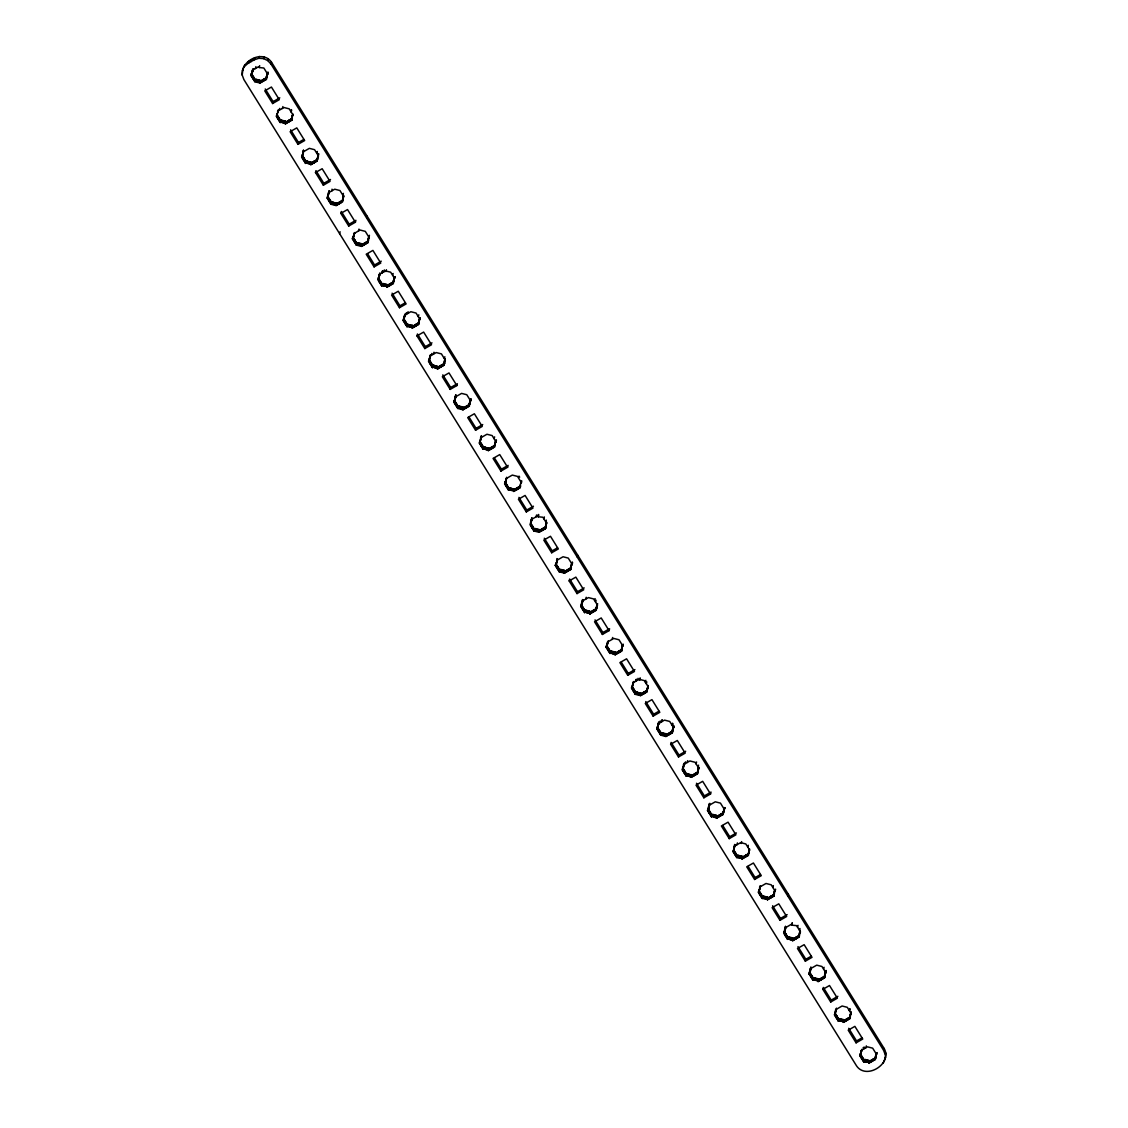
<?xml version="1.0" encoding="UTF-8"?>
<svg xmlns="http://www.w3.org/2000/svg" width="1128" height="1128" viewBox="0 0 1128 1128"><rect width="100%" height="100%" fill="white"/><g stroke="black" fill="none" stroke-linecap="round" stroke-linejoin="round"><path stroke-width="1.5" d="M251.77 74.899L253.194 69.344L250.909 75.393L254.843 81.724L260.032 83.035L266.504 79.341L267.829 72.7L267.336 74.575M267.406 72.939L265.968 78.495M278.56 110.177L276.275 116.226L280.209 122.557L281.563 120.188L285.37 121.147L285.398 123.883L285.37 121.147M292.772 113.787L291.87 120.188L285.398 123.883M303.855 150.884L301.641 157.074L305.575 163.405L306.943 161.022L311.272 162.841L317.729 159.147M310.75 161.995L310.778 164.716L317.236 161.022L316.714 160.176L318.505 156.017L314.571 149.686L309.368 148.36L302.91 152.054L303.432 152.915M327.74 197.499L328.586 193.635L327.317 198.401M343.504 195.468L342.602 201.87L336.144 205.564L330.941 204.238L327.007 197.908L329.221 191.732M353.247 238.262L354.671 232.706L352.373 238.755L356.307 245.086L361.51 246.397L367.968 242.703L369.307 236.048L368.8 237.938M368.87 236.302L367.446 241.857M378.613 279.095L380.037 273.54L377.739 279.589L381.673 285.92L383.041 283.537L386.848 284.51L386.876 287.245L386.848 284.51M394.377 277.065L393.334 283.551L386.876 287.245M419.743 317.899L418.714 324.385L412.242 328.079L412.214 325.343L407.546 324.878L403.612 318.547L405.319 314.247L403.838 320.014M428.908 361.031L430.515 354.798L428.485 361.27L432.419 367.601L433.772 365.218L438.115 367.037L444.573 363.343L444.982 358.817L444.079 365.218L437.608 368.926L433.279 367.108M429.204 360.861L430.684 355.094M454.584 401.695L455.698 395.35M471.067 399.241L468.924 405.22L469.445 406.066L462.974 409.76L457.785 408.449L453.851 402.118L454.485 400.144M470.348 399.664L468.924 405.22M484.011 448.789L488.353 450.594L488.847 448.718L484.518 446.899L483.151 449.282L479.217 442.951L480.796 438.679M480.077 442.458L481.064 436.183M494.29 446.053L495.714 440.498L494.811 446.899L488.353 450.594M513.691 488.706L513.719 491.441L520.177 487.747L520.671 485.858L514.213 489.552L509.884 487.747L508.516 490.116L504.583 483.799L506.881 477.736M505.443 483.292L506.162 479.513M521.221 481.261L519.67 488.029M530.682 524.21L532.162 518.443L529.948 524.633L533.882 530.964L539.085 532.275L545.543 528.581L546.586 522.109L545.106 527.876M546.446 522.179L545.543 528.581M556.048 565.058L557.345 558.994L556.851 560.884M572.051 564.494L572.545 562.604L570.387 568.582L570.909 569.428L564.451 573.123L559.248 571.797L555.314 565.466L556.682 563.098M571.811 563.027L570.387 568.582M589.789 611.235L589.817 613.956L589.789 611.235L585.982 610.262L584.614 612.645L580.694 606.314L582.541 599.546M581.554 605.821L582.979 600.265M595.753 609.416L597.318 603.79L596.289 610.262L589.817 613.956L590.24 611.94M622.332 646.598L622.684 644.624L621.655 651.11L615.183 654.804L615.155 652.069L611.348 651.11L609.994 653.479L606.06 647.148L608.344 641.099M606.92 646.654L607.639 642.875M646.57 691.224L648.05 685.471L647.021 691.943L640.549 695.638L635.36 694.326L631.426 687.995L633.626 681.805M632.159 687.572L633.71 681.946M657.525 728.42L658.822 722.357L658.315 724.246M673.515 727.856L674.022 725.967L671.865 731.931L672.387 732.791L665.929 736.485L660.726 735.16L656.792 728.829L658.16 726.446M673.289 726.376L673.078 728.279M686.952 775.514L691.295 777.319L691.788 775.43L687.46 773.625L686.092 776.008L682.158 769.677L684.188 763.205M683.018 769.183L684.456 763.628M698.613 768.182L697.315 772.906L698.796 767.139L697.753 773.625L691.295 777.319L691.704 775.303M723.541 812.442L723.119 814.458L716.661 818.167L716.632 815.431L712.825 814.458L711.458 816.841L707.524 810.51L709.371 803.742L708.877 805.632M708.398 810.017L709.103 806.238M724.162 807.986L723.119 814.458M734.92 844.872L733.82 849.215M758.989 891.769L760.469 886.016L758.566 892.685M760.554 886.143L758.27 892.192L762.19 898.522L763.557 896.14L767.364 897.112L767.392 899.834L773.864 896.14L775.19 889.499L774.696 891.374M774.753 889.738L774.541 891.642M788.796 937.058L788.289 938.947L792.758 940.681L792.73 937.946L788.923 936.987L787.57 939.356L783.636 933.025L785.652 926.553L785.159 928.443M784.496 932.532L785.92 926.976L784.355 932.616M798.779 936.268L800.26 930.501L799.23 936.987L792.758 940.681M800.119 930.586L798.695 936.141M818.096 978.794L818.124 981.515L818.096 978.794L814.289 977.821L812.935 980.204L809.002 973.873L811.032 967.401L810.524 969.276M809.862 973.379L810.581 969.601M825.625 971.349L824.596 977.821L818.124 981.515M836.398 1008.235L835.298 1012.577M838.795 1019.162L835.171 1013.325L834.367 1014.706L838.301 1021.037L839.669 1018.669L843.476 1019.627L843.504 1022.363L849.962 1018.669L849.44 1017.823L851.231 1013.649L847.297 1007.318L842.094 1006.007L835.636 1009.701L834.678 1015.2M860.467 1055.131L861.947 1049.364M875.511 1056.88L876.23 1053.101L875.328 1059.502L868.87 1063.196L868.842 1060.461L865.035 1059.502L863.667 1061.885L859.733 1055.554L861.115 1052.255M242.224 75.111C240.405 60.912 262.739 49.35 271.481 62.167L884.126 1048.448C892.798 1063.648 866.262 1080.328 856.519 1065.833L243.874 79.552L242.224 75.111L242.943 68.695M885.057 1059.305L885.776 1052.889M316.728 161.318L318.561 154.381M342.785 199.247L343.462 196.427M404.684 316.15L403.119 320.437L407.039 326.767L408.406 324.385M647.204 689.321L648.29 686.938L644.356 680.607L639.153 679.282L632.695 682.976L633.217 683.822M734.666 844.449L733.2 851.851M737.331 855.799L733.708 849.962L732.89 851.358L736.824 857.689L738.191 855.306L741.998 856.265L742.027 859L748.484 855.306L748.893 850.78L749.753 850.286L745.82 843.955L740.631 842.644L734.159 846.338L733.975 848.961M748.682 852.683L749.528 848.82L748.047 854.587M849.455 1018.951L850.991 1012.183L849.525 1017.95M242.449 70.585L244.903 64.62M244.409 66.496L247.963 63.38L248.456 61.49M248.935 62.815L249.443 60.94M251.093 61.589L251.586 59.699M253.236 60.362L253.744 58.473M247.963 63.38L254.223 59.798L254.716 57.923M250.909 75.393L251.544 73.433M251.332 75.139L251.84 73.264M252.432 70.81L252.94 68.921M251.22 75.886L253.109 69.217M251.882 76.972L252.39 75.097M252.559 78.058L253.067 76.182M252.869 78.565L253.363 76.676M255.407 68.526L255.901 66.651M253.18 79.059L253.673 77.169M254.223 59.798L258.777 58.289L259.271 56.4M253.856 80.144L254.35 78.255M254.533 81.23L255.027 79.341M254.843 81.724L256.197 79.341L260.004 80.314L260.032 83.035M255.266 81.47L255.774 79.594M266.899 74.829L267.773 74.335L263.839 68.004L259.158 67.539L259.666 65.65M255.562 81.301L256.197 79.341M256.606 81.653L257.099 79.764M258.777 58.289L263.444 58.585L263.952 56.696M257.551 81.949L258.044 80.06M258.523 82.132L259.017 80.243M259.595 82.33L260.004 80.314M259.778 82.612L260.272 80.737M259.948 82.908L260.455 81.019L266.998 77.465M260.54 82.753L261.033 80.864M261.654 82.118L262.147 80.229M885.269 1054.779L883.619 1050.337L270.988 64.056L267.703 60.545L268.196 58.656M262.768 81.484L263.261 79.594M263.275 81.188L263.769 79.312M263.769 80.906L264.276 79.016M264.883 80.271L265.376 78.382M266.053 78.636L267.956 71.952M265.996 79.637L266.476 76.619M270.988 64.056L271.481 62.167M272.609 103.522L279.293 99.701L271.425 87.039L264.756 90.86L272.609 103.522L273.117 101.633L279.786 97.826M276.586 116.734L277.079 114.844M277.798 111.644L278.306 109.754M277.262 117.82L277.756 115.93M279.152 110.29L279.659 108.415M277.939 118.905L278.433 117.016M278.235 119.399L278.743 117.509M278.546 119.892L279.039 118.003M282.395 108.443L282.888 106.568M279.222 120.978L279.716 119.103M279.899 122.064L280.393 120.188M280.209 122.557L280.844 120.597M280.632 122.317L281.14 120.428M280.942 122.148L281.436 120.259M284.876 123.037L281.972 122.487L282.465 120.597M282.916 122.797L283.41 120.907M283.889 122.98L284.383 121.091M284.961 123.163L285.454 121.274M285.144 123.46L285.638 121.57M285.328 123.742L285.821 121.866M285.906 123.587L286.413 121.711M287.02 122.952L287.513 121.077M288.133 122.317L288.627 120.442M290.855 111.517L291.362 109.627M291.165 112.01L291.673 110.121M288.641 122.035L289.135 120.146M289.135 121.739L289.642 119.864M290.248 121.105L290.756 119.23M291.348 119.342L292.73 114.746L291.362 120.47M291.602 119.765L292.11 117.876M291.87 120.188L292.279 118.172M297.989 144.356L304.659 140.549L296.791 127.887L290.122 131.694L297.989 144.356L298.483 142.48L303.827 139.421M301.641 157.074L302.276 155.114L301.782 156.989M302.91 152.054L303.404 150.179M302.995 152.195L303.488 150.306M301.952 157.567L302.572 154.945M302.374 156.651L303.051 153.732M302.628 158.653L303.122 156.764M303.305 159.739L303.799 157.864M303.601 160.232L304.109 158.357M303.911 160.726L304.419 158.851M304.588 161.826L305.082 159.936M305.265 162.911L305.758 161.022M305.575 163.405L306.943 161.022L306.308 162.982M305.702 163.32L306.21 161.445L302.135 155.185M306.012 163.151L306.506 161.276M310.242 163.87L307.338 163.334L307.831 161.445M308.282 163.63L308.776 161.741M309.255 163.814L309.749 161.924M310.327 164.011L310.82 162.122M310.51 164.293L311.004 162.418M310.778 164.716L311.187 162.7M311.272 164.434L311.779 162.545M312.385 163.8L312.879 161.91M313.499 163.165L313.993 161.276M314.007 162.869L314.5 160.994M314.515 162.587L315.008 160.698M316.841 153.337L317.349 151.462M315.614 161.953L316.122 160.063M316.799 160.317L317.927 156.524M317.588 157.469L318.265 154.55M318.068 156.256L318.688 153.634M317.151 160.895L317.659 159.006M315.487 172.542L315.981 170.652L323.849 183.314L323.355 185.203L315.487 172.542L322.157 168.721L330.025 181.382L323.355 185.203M328.544 193.325L329.038 191.436M328.784 192.606L329.277 190.731M327.994 199.501L328.488 197.612M328.671 200.587L329.164 198.697M328.981 201.08L329.475 199.191M332.013 190.759L332.013 189.166M329.277 201.574L329.785 199.684M329.954 202.659L330.462 200.77M330.631 203.745L331.138 201.87M330.941 204.238L332.309 201.87L336.637 203.674L343.095 199.98L343.293 197.358M331.082 204.168L331.576 202.279L327.811 196.526M331.378 203.999L331.872 202.109M331.674 203.83L332.309 201.87M332.704 204.168L333.197 202.279M333.648 204.478L334.142 202.589M334.621 204.647L335.115 202.772M335.693 204.845L336.116 202.828M335.876 205.141L336.37 203.251M336.144 205.564L336.553 203.548M336.652 205.268L337.145 203.392M337.751 204.633L338.259 202.758M338.865 203.999L339.359 202.123M339.373 203.717L339.866 201.827M339.88 203.421L340.374 201.545M340.994 202.786L341.488 200.911M342.884 195.271L343.391 193.381M342.165 201.151L343.645 195.384M342.348 201.447L342.841 199.557M340.853 213.375L341.347 211.5L349.215 224.162L348.721 226.037L340.853 213.375L347.523 209.568L355.39 222.23L348.721 226.037M339.598 233.651L340.106 231.776M355.39 222.23L355.884 220.341L349.215 224.162M352.373 238.755L353.008 236.795M352.81 238.501L353.304 236.626M352.683 239.249L354.587 232.565M353.36 240.334L353.854 238.445M354.037 241.42L354.53 239.545M354.347 241.914L354.841 240.038M354.657 242.407L355.151 240.532M355.32 243.507L355.828 241.618M358.493 230.972L358.986 229.083M355.997 244.593L356.504 242.703M356.307 245.086L356.941 243.126M356.744 244.832L357.238 242.957M357.04 244.663L357.675 242.703L361.482 243.662L361.51 246.397M358.069 245.002L358.577 243.126M359.014 245.312L359.522 243.422M366.713 218.155L367.206 216.28M359.987 245.495L360.495 243.606M361.059 245.692L361.482 243.662M361.242 245.974L361.736 244.099M361.425 246.271L361.919 244.381M362.017 246.115L362.511 244.226M363.117 245.481L363.625 243.592M364.231 244.846L364.739 242.957M364.739 244.55L365.232 242.675M365.246 244.268L365.74 242.379M366.36 243.634L366.854 241.744M367.531 241.984L369.434 235.315M367.46 242.999L367.939 239.968M367.883 242.576L368.391 240.687M374.087 266.885L380.756 263.064L372.903 250.402L366.219 254.223L374.087 266.885L374.581 264.995L381.264 261.174M379.276 275.006L379.769 273.117M378.472 279.18L379.953 273.413M378.726 281.182L379.219 279.293M379.403 282.268L379.896 280.378M381.743 273.018L382.237 271.143M379.713 282.761L380.206 280.872M382.237 272.736L382.744 270.847M380.023 283.255L380.517 281.365M383.858 271.806L384.352 269.93M380.7 284.341L381.194 282.451M381.377 285.426L381.87 283.537M381.673 285.92L382.307 283.96M382.11 285.68L382.603 283.791M382.406 285.511L382.9 283.621L382.18 284.044L378.557 278.207M385.917 271.594L386.425 269.719M386.354 286.399L383.435 285.849L383.943 283.96M384.38 286.145L384.888 284.27M385.353 286.329L385.861 284.453M386.425 286.526L386.932 284.637M386.608 286.822L387.115 284.933M386.791 287.104L387.285 285.229M387.383 286.949L387.877 285.074M388.497 286.315L388.991 284.425M389.597 285.68L390.105 283.791M392.643 275.373L393.136 273.484M390.105 285.398L390.612 283.509M390.612 285.102L391.106 283.213M391.726 284.467L392.22 282.578M392.812 282.705L394.673 276.896L392.84 283.833M394.476 278.616L394.969 276.727M393.742 279.025L395.11 276.642M399.453 307.718L406.122 303.911L398.269 291.25L391.585 295.057L399.453 307.718L399.946 305.829L405.29 302.783M403.246 320.352L403.739 318.477M403.415 320.93L404.05 318.308M404.642 315.84L405.135 313.965M404.092 322.016L404.599 320.126M405.995 314.5L406.489 312.611M404.769 323.101L405.276 321.212M405.079 323.595L405.572 321.72M407.617 313.57L408.11 311.695M405.389 324.088L405.883 322.213M406.066 325.174L406.559 323.299M406.743 326.274L407.236 324.385M407.039 326.767L407.673 324.808M407.476 326.514L407.969 324.624M407.772 326.344L408.28 324.455M412.298 325.484L411.805 327.36L409.746 326.993L408.815 326.683L409.309 324.808M409.746 326.993L410.254 325.104M410.733 327.176L411.226 325.287M411.974 327.656L412.481 325.766M412.242 328.079L412.665 326.062M412.749 327.797L413.243 325.907M413.863 327.162L414.357 325.273M414.977 326.528L415.471 324.638M415.471 326.232L415.978 324.342M415.978 325.95L416.472 324.06M418.319 316.7L418.812 314.811M417.092 325.315L417.586 323.426M418.262 323.666L420.039 317.729L418.206 324.681M418.629 324.258L418.685 321.649M416.965 335.904L417.459 334.015L425.326 346.677L424.819 348.566L416.965 335.904L423.634 332.083L431.502 344.745L424.819 348.566M429.458 362.849L429.965 360.974M431.361 355.334L431.855 353.445M430.135 363.949L430.642 362.06M430.445 364.443L430.938 362.553M433.49 354.121L433.984 352.232M430.755 364.936L431.249 363.047M431.432 366.022L431.925 364.132M432.109 367.108L432.602 365.218M432.419 367.601L433.772 365.218M432.546 367.531L433.039 365.641M432.842 367.361L433.349 365.472M434.181 367.531L434.675 365.641M435.126 367.827L435.619 365.951M436.099 368.01L436.592 366.135M437.171 368.207L437.579 366.191M437.354 368.504L437.847 366.614M437.608 368.926L438.031 366.91M438.115 368.63L438.609 366.741M439.229 367.996L439.723 366.106M440.343 367.361L440.836 365.472M440.836 367.079L441.344 365.19M441.344 366.783L441.852 364.894M442.458 366.149L442.951 364.259M444.361 358.633L444.855 356.744M443.628 364.513L445.109 358.746M443.572 365.514L444.305 362.92M444.263 362.61L444.756 360.72M443.995 365.091L444.488 363.202M444.079 365.218L444.573 363.343M450.185 389.4L456.868 385.579L449 372.931L442.331 376.738L450.185 389.4L450.692 387.51L456.022 384.465M456.868 385.579L457.362 383.703M455.19 397.239L455.613 395.209M454.288 401.864L454.781 399.975M455.374 397.521L455.881 395.632M454.161 402.611L456.121 394.927M453.851 402.118L456.135 396.069M454.838 403.697L455.331 401.808M455.5 404.783L456.008 402.893M455.811 405.276L456.318 403.387M456.121 405.77L456.614 403.894M456.798 406.856L457.291 404.98M457.474 407.955L457.968 406.066M457.785 408.449L459.138 406.066L462.945 407.025L462.974 409.76M457.912 408.364L458.419 406.475M458.208 408.195L458.715 406.306M458.504 408.026L459.138 406.066M459.547 408.364L460.041 406.489M460.492 408.674L460.985 406.785M461.465 408.858L461.958 406.968M462.536 409.041L462.945 407.025M462.72 409.337L463.213 407.448M462.903 409.633L463.396 407.744M463.481 409.478L463.989 407.589M464.595 408.844L465.089 406.954M465.709 408.195L466.202 406.32M466.216 407.913L466.71 406.024M466.71 407.631L467.218 405.742M467.824 406.982L468.331 405.107M468.994 405.347L470.898 398.677M468.938 406.348L469.685 403.754M470.277 401.3L470.771 399.411M469.361 405.939L469.417 403.33M475.565 430.233L482.234 426.426L474.366 413.764L467.697 417.586L475.565 430.233L476.058 428.358L482.728 424.537M479.654 442.712L480.147 440.822M480.739 438.369L481.487 435.76M479.527 443.445L481.43 436.776M480.204 444.531L480.697 442.655M480.88 445.616L481.374 443.741M481.177 446.124L481.684 444.235M481.487 446.617L481.994 444.728M482.164 447.703L482.657 445.814M482.84 448.789L483.334 446.899M483.151 449.282L483.785 447.322M483.588 449.029L484.081 447.153M483.884 448.859L484.377 446.984M484.913 449.212L485.407 447.322M485.858 449.508L486.351 447.633M486.831 449.691L487.324 447.816M487.902 449.889L488.325 447.872M488.086 450.171L488.579 448.295M488.269 450.467L488.762 448.577M488.847 450.312L489.355 448.422M489.961 449.677L490.454 447.788M491.075 449.043L491.568 447.153M494.106 438.721L494.614 436.846M491.582 448.747L492.076 446.871M492.09 448.465L492.584 446.575M493.19 447.83L493.697 445.941M494.374 446.194L496.137 440.258M495.939 441.964L496.447 440.089M500.931 471.081L501.424 469.192L508.094 465.385L507.6 467.26L500.931 471.081L493.063 458.419L499.732 454.598L507.6 467.26M504.724 483.715L505.95 481.416M504.893 484.293L505.513 481.656M506.119 479.203L506.613 477.313M505.316 483.376L506.796 477.609M505.57 485.378L506.063 483.489M506.246 486.464L506.74 484.575M506.557 486.958L507.05 485.068M506.853 487.451L507.36 485.562M507.529 488.537L508.037 486.661M508.206 489.622L508.714 487.747M508.516 490.116L509.151 488.156M508.954 489.876L509.447 487.987M509.25 489.707L509.743 487.818M513.776 488.847L513.268 490.722L511.224 490.356L510.279 490.046L510.772 488.17M511.224 490.356L511.717 488.466M512.197 490.539L512.69 488.65M513.451 491.018L513.945 489.129M513.719 491.441L514.128 489.425M514.213 491.145L514.721 489.27M515.327 490.511L515.834 488.635M516.441 489.876L516.934 488.001M516.948 489.594L517.442 487.705M517.456 489.298L517.949 487.423M518.57 488.664L519.063 486.788M519.74 487.028L520.149 485.012M521.305 482.812L521.813 480.923M526.297 511.915L532.966 508.108L525.098 495.446L518.429 499.253L526.297 511.915L526.79 510.039L533.459 506.218M531.302 519.754L531.796 517.865M530.865 523.18L531.979 518.161M530.935 526.212L531.429 524.337M531.612 527.298L532.106 525.422M531.923 527.791L532.416 525.916M532.219 528.299L532.726 526.409M536.068 516.85L536.561 514.96M532.895 529.385L533.403 527.495M533.572 530.47L534.08 528.581M533.882 530.964L535.25 528.581L539.057 529.554L539.085 532.275M534.023 530.879L534.517 529.004M537.943 516.342L538.451 514.467M534.319 530.71L534.813 528.835M538.126 516.638L538.62 514.749L538.211 516.765L542.878 517.244L546.812 523.575L545.952 524.069M534.616 530.541L535.25 528.581M535.645 530.893L536.152 529.004M536.59 531.189L537.097 529.3M537.562 531.373L538.07 529.483M538.549 531.429L539.057 529.554M538.634 531.57L539.142 529.681M538.817 531.852L539.311 529.977M539.593 531.993L540.086 530.104M543.865 518.824L544.359 516.934M540.693 531.359L541.2 529.469M541.807 530.724L542.314 528.835M542.314 530.428L542.808 528.553M542.822 530.146L543.315 528.256M543.936 529.511L544.429 527.622M545.825 521.996L546.333 520.107M545.035 528.877L545.783 526.282M545.74 525.972L546.234 524.083M545.458 528.454L545.966 526.564L539.579 530.4M551.663 552.762L558.332 548.941L550.478 536.279L543.795 540.101L551.663 552.762L552.156 550.873L557.5 547.827M556.668 560.588L557.091 558.571M555.455 565.396L555.949 563.506M555.625 565.974L557.528 559.291M555.314 565.466L557.613 559.418M556.301 567.06L556.795 565.17M556.978 568.145L557.472 566.256M557.288 568.639L557.782 566.749M557.599 569.132L558.092 567.243M558.275 570.218L558.769 568.329M558.938 571.304L559.446 569.428M559.248 571.797L560.616 569.428L564.423 570.387L564.451 573.123M559.389 571.727L559.883 569.837M559.685 571.558L560.179 569.668M559.981 571.388L560.616 569.428M561.011 571.727L561.518 569.837M561.956 572.037L562.463 570.148M562.928 572.22L563.436 570.331M564 572.404L564.423 570.387M564.183 572.7L564.691 570.81M564.367 572.982L564.86 571.106M564.959 572.827L565.452 570.951M566.073 572.192L566.566 570.317M567.173 571.558L567.68 569.682M567.68 571.276L568.188 569.386M568.188 570.979L568.681 569.104M569.302 570.345L569.795 568.47M570.472 568.709L572.375 562.026M570.415 569.711L571.149 567.116M571.755 564.663L572.249 562.773M570.909 569.428L570.881 566.693M569.161 580.934L569.668 579.059L577.522 591.721L577.028 593.596L569.161 580.934L575.844 577.127L583.698 589.789L577.028 593.596M577.31 557.19L577.804 555.314M581.117 606.06L582.048 603.931M580.99 606.808L582.894 600.124M581.667 607.893L582.175 606.004M582.344 608.979L582.852 607.104M582.654 609.472L583.148 607.597M582.964 609.966L583.458 608.091M585.686 599.165L586.193 597.276M583.641 611.066L584.135 609.176M584.318 612.151L584.812 610.262M584.614 612.645L585.249 610.685M585.051 612.391L585.545 610.516M585.347 612.222L585.855 610.347M589.295 613.11L586.391 612.574L586.884 610.685M587.321 612.871L587.829 610.981M588.308 613.054L588.802 611.164M589.549 613.533L590.057 611.658M590.325 613.674L590.818 611.785M591.439 613.04L591.932 611.15M594.597 600.505L595.105 598.615M592.553 612.405L593.046 610.516M595.584 602.084L596.077 600.209M593.046 612.109L593.554 610.234M593.554 611.827L594.047 609.938M594.668 611.193L595.161 609.303M595.838 609.557L597.614 603.621M596.021 609.839L596.515 607.95M602.394 634.444L602.902 632.554L609.571 628.747L609.078 630.622L602.394 634.444L594.541 621.782L601.21 617.961L609.078 630.622M606.187 647.077L606.695 645.188M606.356 647.641L606.991 645.019M606.779 646.739L608.26 640.972M607.033 648.741L607.541 646.852M607.71 649.827L608.218 647.937M608.02 650.32L608.514 648.431M608.33 650.814L608.824 648.924M612.166 639.364L612.673 637.489M609.007 651.899L609.501 650.01M609.684 652.985L610.178 651.11M609.994 653.479L610.615 651.519M610.417 653.239L610.925 651.349M610.713 653.07L611.221 651.18M615.183 654.804L611.757 653.408L612.25 651.519M612.701 653.704L613.195 651.829M613.674 653.887L614.168 652.012M614.661 653.958L615.155 652.069M614.746 654.085L615.239 652.195M614.929 654.381L615.423 652.492M615.691 654.508L616.184 652.633M616.804 653.873L617.298 651.998M617.918 653.239L618.412 651.349M618.412 652.957L618.919 651.067M618.919 652.661L619.427 650.785M620.033 652.026L620.527 650.137M621.204 650.391L621.627 648.374M621.147 651.392L622.036 647.514L621.655 651.11M622.487 646.344L622.98 644.455M622.05 646.584L623.276 644.285M627.76 675.277L634.444 671.47L626.576 658.808L619.906 662.615L627.76 675.277L628.268 673.402L634.937 669.581M632.329 686.543L633.457 681.524M632.413 689.575L632.907 687.685M633.076 690.66L633.583 688.785M635.416 681.425L635.91 679.535M635.924 681.129L636.418 679.253M633.386 691.154L633.894 689.279M633.696 691.647L634.19 689.772M637.546 680.212L638.039 678.323M634.373 692.747L634.867 690.858M635.05 693.833L635.543 691.943M635.36 694.326L636.714 691.943L641.056 693.748L647.007 690.35L646.513 692.239M635.487 694.242L635.995 692.366M635.783 694.072L636.291 692.197M639.604 680.001L640.098 678.111M636.079 693.903L636.714 691.943M639.675 680.128L640.182 678.252M637.123 694.242L637.616 692.366M638.067 694.552L638.561 692.662M639.04 694.735L639.534 692.846M640.027 694.792L640.521 692.902M640.112 694.918L640.605 693.043M640.295 695.215L640.789 693.325M640.549 695.638L640.972 693.621M641.056 695.356L641.564 693.466M645.343 682.186L645.836 680.297M642.17 694.721L642.664 692.832M643.284 694.087L643.778 692.197M643.792 693.79L644.285 691.901M646.316 683.765L646.823 681.876M644.285 693.509L644.793 691.619M645.399 692.874L645.907 690.985M653.14 716.125L659.809 712.304L651.942 699.642L645.272 703.463L653.14 716.125L653.634 714.236L658.978 711.19M658.146 723.95L658.639 722.061M656.933 728.759L657.427 726.869M657.102 729.322L659.006 722.653M656.792 728.829L659.076 722.78M659.668 722.893L660.176 721.018M657.779 730.408L658.273 728.533M658.456 731.508L658.949 729.619M661.29 721.976L661.784 720.087M658.752 732.001L659.26 730.112M659.062 732.495L659.57 730.606M661.798 721.68L662.291 719.805M659.739 733.581L660.232 731.691M660.416 734.666L660.909 732.777M660.726 735.16L662.094 732.777L665.901 733.75L665.929 736.485M660.853 735.089L661.361 733.2L657.286 726.954M661.163 734.92L661.657 733.031M661.459 734.751L662.094 732.777M662.489 735.089L662.982 733.2M663.433 735.385L663.927 733.51M664.406 735.569L664.9 733.693M665.478 735.766L665.901 733.75M665.661 736.062L666.154 734.173M665.844 736.344L666.338 734.469M666.422 736.189L666.93 734.3M667.536 735.555L668.03 733.665M668.65 734.92L669.144 733.031M669.158 734.638L669.651 732.749M669.665 734.342L670.159 732.453M671.992 725.107L672.499 723.217L673.162 724.303M670.765 733.708L671.273 731.818M671.865 731.931L672.781 729.196L671.95 732.072M672.923 728.195L673.416 726.305M671.879 733.073L672.626 730.479M673.219 728.025L673.712 726.136M672.302 732.65L672.81 730.761M672.387 732.791L672.359 730.056M670.638 744.297L671.132 742.421L679 755.069L678.506 756.958L670.638 744.297L677.308 740.49L685.175 753.151L678.506 756.958M682.468 770.17L684.372 763.487M685.048 763.741L685.542 761.851M683.145 771.256L683.639 769.366M683.822 772.342L684.315 770.452M684.132 772.835L684.625 770.946M684.428 773.329L684.936 771.453M687.163 762.528L687.657 760.639M685.105 774.414L685.612 772.539M685.782 775.514L686.289 773.625M686.092 776.008L687.46 773.625M686.529 775.754L687.022 773.864M686.825 775.585L687.319 773.695M687.854 775.923L688.348 774.048M688.799 776.233L689.293 774.344M689.772 776.416L690.265 774.527M690.844 776.6L691.267 774.583M691.027 776.896L691.52 775.006M691.788 777.037L692.296 775.147M692.902 776.402L693.41 774.513M696.075 763.867L696.568 761.978M694.016 775.768L694.51 773.879M694.524 775.472L695.017 773.582M695.031 775.19L695.525 773.3M698.035 767.026L698.542 765.151M696.145 774.555L696.639 772.666M697.245 773.907L697.992 771.312M703.872 797.806L704.365 795.917L711.035 792.096L710.541 793.985L703.872 797.806L696.004 785.144L702.673 781.323L710.541 793.985M707.524 810.51L708.158 808.55M707.834 811.004L708.454 808.381M709.061 805.928L709.794 803.319M708.257 810.101L709.738 804.335M708.511 812.09L709.004 810.214M709.188 813.189L709.681 811.3M709.498 813.683L709.991 811.793M709.794 814.176L710.302 812.287M710.471 815.262L710.978 813.373M711.148 816.348L711.655 814.458M711.458 816.841L712.092 814.881M711.895 816.601L712.388 814.712M712.191 816.418L712.684 814.543M716.661 818.167L713.22 816.771L713.728 814.881M714.165 817.067L714.673 815.191M715.138 817.25L715.645 815.375M716.125 817.306L716.632 815.431L716.209 817.447M716.393 817.73L716.886 815.854M717.168 817.87L717.662 815.981M718.268 817.236L718.776 815.347M719.382 816.601L719.89 814.712M719.89 816.305L720.383 814.43M720.397 816.023L720.891 814.134M721.511 815.389L722.005 813.5M722.681 813.753L724.754 807.648L724.261 809.523M722.611 814.754L724.881 807.563M722.865 814.035L723.358 812.16M729.238 838.64L735.907 834.819L728.053 822.171L721.37 825.978L729.238 838.64L729.731 836.75L736.415 832.943M733.623 850.935L734.3 848.016M734.695 847.184L735.103 845.168M733.877 852.937L734.37 851.048M734.554 854.023L735.047 852.134M736.894 844.787L737.388 842.898M734.864 854.516L735.357 852.627M735.174 855.01L735.667 853.12M735.851 856.096L736.344 854.22M736.514 857.181L737.021 855.306M737.458 855.715L736.965 857.604L741.505 858.154M737.261 857.435L737.754 855.546M737.557 857.266L738.191 855.306M741.152 843.49L741.646 841.601M738.586 857.604L739.094 855.729M739.531 857.914L740.038 856.025M740.504 858.098L741.011 856.208M741.575 858.281L742.083 856.406M741.759 858.577L742.266 856.688M742.027 859L742.435 856.984M742.534 858.718L743.028 856.829M743.648 858.07L744.142 856.194M744.748 857.435L745.255 855.56M747.793 847.128L748.287 845.239M745.255 857.153L745.763 855.264M745.763 856.857L746.257 854.982M746.877 856.222L747.37 854.347M747.991 855.588L748.484 853.713L742.52 857.111L741.998 856.265M754.604 879.473L761.273 875.666L753.419 863.005L746.736 866.826L754.604 879.473L755.097 877.598L760.441 874.538M759.793 887.609L760.286 885.72M759.243 893.771L759.75 891.895M759.919 894.856L760.427 892.981M760.23 895.364L760.723 893.475M760.54 895.858L761.033 893.968M761.217 896.943L761.71 895.054M761.894 898.029L762.387 896.14M762.824 896.563L762.331 898.452L766.871 898.988M762.627 898.269L763.12 896.393M762.923 898.1L763.557 896.14M763.966 898.452L764.46 896.563M764.897 898.748L765.404 896.859M765.884 898.931L766.377 897.042M767.125 899.411L767.632 897.535M767.392 899.834L767.815 897.817M767.9 899.552L768.394 897.662M769.014 898.917L769.507 897.028M772.849 887.468L773.343 885.593M770.128 898.283L770.621 896.393M770.621 897.987L771.129 896.111M771.129 897.705L771.622 895.815M772.243 897.07L772.736 895.181M774.245 892.544L773.329 895.294L774.894 889.668M773.357 896.436L774.09 893.841M773.78 896.013L774.273 894.123M774.992 891.205L775.627 889.245M773.864 896.14L773.836 893.418M779.97 920.321L786.653 916.5L778.785 903.838L772.116 907.659L779.97 920.321L780.477 918.432L787.147 914.625M787.894 896.224L788.401 894.349M784.975 928.147L785.483 926.271M784.609 934.618L785.116 932.729M785.285 935.704L785.793 933.815M785.596 936.198L786.089 934.308M785.906 936.691L786.399 934.802M786.583 937.777L787.076 935.902M787.259 938.863L787.753 936.987M787.57 939.356L788.19 937.396M787.993 939.116L788.5 937.227M791.63 924.749L792.124 922.859M799.625 932.461L800.499 931.968L796.565 925.637L791.884 925.171L792.307 923.155M789.332 939.286L789.826 937.396M790.277 939.596L790.77 937.706M791.25 939.779L791.743 937.89M792.321 939.962L792.73 937.946M792.505 940.259L792.998 938.369M792.674 940.54L793.181 938.665M793.266 940.385L793.76 938.51M794.38 939.751L794.873 937.876M797.538 927.23L798.046 925.341M795.494 939.116L795.987 937.241M795.987 938.834L796.495 936.945M796.495 938.538L797.002 936.663M799.512 930.389L800.006 928.499M797.609 937.904L798.102 936.029M798.723 937.269L799.216 935.394L793.266 938.792M805.336 961.155L812.019 957.348L804.151 944.686L797.482 948.493L805.336 961.155L805.843 959.279L811.173 956.22M809.002 973.873L809.636 971.913M810.341 968.994L810.849 967.105M809.312 974.366L809.932 971.744M809.735 973.45L811.201 967.683M809.989 975.452L810.482 973.577M810.651 976.538L811.159 974.662M810.961 977.031L811.469 975.156M811.272 977.525L811.765 975.649M811.948 978.625L812.442 976.735M812.625 979.71L813.119 977.821M812.935 980.204L813.57 978.244M813.358 979.95L813.866 978.075M814.162 977.905L813.655 979.781L817.603 980.669M814.698 980.133L815.191 978.244M815.643 980.429L816.136 978.54M816.616 980.613L817.109 978.723M817.687 980.81L818.181 978.921M817.87 981.092L818.364 979.217M818.054 981.388L818.547 979.499M818.632 981.233L819.139 979.344M819.746 980.599L820.239 978.709M820.86 979.964L821.353 978.075M823.581 969.149L824.089 967.274M821.367 979.668L821.861 977.793M821.861 979.386L822.368 977.497M822.975 978.751L823.482 976.862M824.145 977.116L826.218 971.011L825.724 972.886M824.089 978.117L826.048 970.432L824.991 973.309M824.328 977.398L824.836 975.523M824.596 977.821L825.005 975.805M822.848 989.341L823.341 987.451L831.209 1000.113L830.716 1002.002L822.848 989.341L829.517 985.519L837.385 998.181L830.716 1002.002M835.453 1012.324L836.243 1009.532M835.101 1014.298L835.777 1011.379M836.158 1010.547L836.581 1008.531M835.355 1016.3L835.848 1014.41M836.031 1017.385L836.525 1015.496M836.327 1017.879L836.835 1015.99M836.638 1018.372L837.145 1016.483M837.314 1019.458L837.808 1017.569M837.991 1020.544L838.485 1018.669M838.428 1020.967L838.936 1019.077M838.738 1020.798L839.232 1018.908M839.035 1020.629L839.669 1018.669M842.968 1021.517L840.064 1020.967L840.557 1019.077M841.009 1021.277L841.502 1019.388M841.981 1021.446L842.475 1019.571M843.053 1021.644L843.547 1019.754M843.236 1021.94L843.73 1020.05M843.504 1022.363L843.913 1020.346M843.998 1022.067L844.505 1020.191M845.112 1021.432L845.605 1019.557M846.226 1020.798L846.719 1018.922M849.257 1010.491L849.765 1008.601M846.733 1020.516L847.227 1018.626M847.241 1020.22L847.734 1018.344M849.567 1010.984L850.061 1009.095M848.341 1019.585L848.848 1017.71M850.794 1013.903L851.287 1012.013M856.081 1042.836L862.751 1039.029L854.883 1026.367L848.214 1030.174L856.081 1042.836L856.575 1040.961L861.919 1037.901M860.044 1056.048L862.032 1049.505M860.72 1057.133L861.214 1055.244M863.724 1048.984L864.231 1047.094L863.117 1047.729M861.397 1058.219L861.891 1056.344M861.707 1058.713L862.201 1056.837M862.004 1059.206L862.511 1057.331M862.68 1060.306L863.188 1058.416M865.853 1047.771L866.346 1045.882M863.357 1061.392L863.865 1059.502M863.808 1061.8L864.302 1059.925M864.104 1061.631L864.598 1059.756M864.4 1061.462L865.035 1059.502M868.334 1062.35L865.43 1061.8L865.923 1059.925M866.375 1062.111L866.868 1060.221M867.347 1062.294L867.841 1060.405M868.602 1062.773L869.096 1060.898M868.87 1063.196L869.279 1061.18M869.364 1062.914L869.871 1061.025M870.478 1062.28L870.985 1060.39M871.591 1061.645L872.085 1059.756M872.099 1061.349L872.593 1059.474M872.607 1061.067L873.1 1059.178M873.721 1060.433L874.214 1058.543M874.891 1058.783L876.371 1053.03M874.82 1059.798L875.568 1057.19M876.16 1054.736L876.667 1052.861M875.751 1057.486L875.243 1059.375L876.019 1055.004M876.456 1054.567L877.09 1052.607M883.619 1050.337L884.126 1048.448M883.097 1063.38L885.55 1057.415M404.191 318.04L404.374 315.417L410.846 311.723L416.049 313.048L419.969 319.379L419.108 319.873M505.668 481.402L505.852 478.78L512.309 475.085L517.512 476.397L521.446 482.728L520.586 483.221M607.132 644.765L607.329 642.142L613.787 638.448L618.99 639.759L622.924 646.09M647.698 687.445L647.26 689.631M708.61 808.113L708.793 805.505L715.265 801.811L720.454 803.122L724.387 809.453L723.527 809.946M749.175 850.794L748.907 853.29M810.073 971.476L810.271 968.853L816.728 965.159L821.931 966.485L825.865 972.815M850.357 1015.073L850.653 1014.157M861.313 1051.268L861.609 1050.365M328.882 192.733L328.854 191.154M481.092 437.763L481.501 436.903M252.263 73.01L251.403 73.503L255.337 79.834M276.91 114.266L277.643 113.857M281.563 120.188L280.703 120.682L276.769 114.351M292.265 115.662L293.139 115.169L289.205 108.838L284.002 107.527L277.544 111.221L278.066 112.067M285.906 121.993L292.363 118.299L291.842 117.453M323.849 183.314L330.518 179.507M327.642 195.948L328.375 195.539M343.011 197.344L343.871 196.85L339.937 190.519L334.734 189.208L328.276 192.902L328.798 193.748M353.741 236.372L352.881 236.866L356.8 243.197L357.675 242.703M368.377 238.191L369.237 237.698L365.303 231.367L360.114 230.041L353.642 233.736L354.164 234.582M362.003 244.522L368.475 240.814M378.374 277.629L379.107 277.22M387.369 285.356L393.841 281.662L393.305 280.816M419.207 322.495L412.735 326.189L412.214 325.343M425.326 346.677L431.996 342.856M429.119 359.31L429.839 358.887M444.474 360.706L445.349 360.213L441.415 353.882L436.212 352.57L429.754 356.265L430.276 357.111M455.219 399.735L454.344 400.228L458.278 406.559M469.84 401.554L470.714 401.046L466.781 394.715L461.578 393.404L455.12 397.098L455.641 397.944M463.481 407.871L469.939 404.176M479.851 440.992L480.584 440.569M484.518 446.899L483.644 447.393L480.02 441.556M495.206 442.387L496.08 441.894L492.146 435.563L486.944 434.252L480.486 437.946L481.007 438.792M488.847 448.718L494.811 445.306M509.884 487.747L509.01 488.241L505.076 481.91M530.583 522.673L531.316 522.25M571.318 564.902L572.178 564.409L568.244 558.078L563.055 556.767L556.583 560.461L557.119 561.307M564.945 571.233L571.417 567.539M577.522 591.721L584.205 587.899M585.982 610.262L585.122 610.756L581.498 604.918M596.684 605.75L597.544 605.257L593.624 598.926L588.421 597.6L581.949 601.294L582.485 602.14M590.311 612.081L596.782 608.387L596.261 607.527M607.414 644.779L606.554 645.272L610.488 651.603L611.348 651.11M615.691 652.915L622.148 649.22M672.781 728.265L673.656 727.771L669.722 721.441L664.519 720.129L658.061 723.823L658.583 724.669M666.422 734.596L672.88 730.902M679 755.069L685.669 751.262M698.161 769.113L699.022 768.605L695.088 762.288L689.885 760.963L683.427 764.657L683.949 765.503M691.788 775.43L698.246 771.735L697.724 770.889M708.892 808.127L708.031 808.621L711.951 814.952L712.825 814.458M717.154 816.277L723.626 812.583L723.09 811.737M759.623 889.809L758.763 890.302L762.697 896.633M774.259 891.628L775.119 891.134L771.2 884.803L765.997 883.478L759.525 887.186L760.06 888.032M774.358 894.264L767.886 897.958L767.364 897.112M788.923 936.987L788.063 937.481L784.439 931.643M810.369 971.49L809.495 971.983L813.429 978.314L814.289 977.821M818.632 979.64L825.09 975.946L824.568 975.085M831.209 1000.113L837.878 996.306M838.301 1021.037L840.064 1020.967M849.962 1017.075L843.998 1020.473L843.476 1019.627M861.101 1053.171L860.227 1053.665L864.161 1059.996M863.667 1061.885L865.43 1061.8M875.737 1054.99L876.597 1054.497L872.663 1048.166L867.46 1046.84L861.002 1050.535L861.524 1051.381M875.821 1057.613L869.364 1061.321L868.842 1060.461M263.444 58.585L267.703 60.545M281.069 122.064L281.972 122.487M306.435 162.911L307.338 163.334M382.547 285.426L383.435 285.849M407.913 326.274L408.815 326.683M509.377 489.622L510.279 490.046M585.488 612.151L586.391 612.574M610.854 652.985L611.757 653.408M712.318 816.348L713.22 816.771M518.993 476.101L519.67 477.186M394.603 278.531L390.669 272.2L385.48 270.889L379.008 274.583L379.544 275.429M494.783 444.178L495.305 445.024M849.934 1015.933L850.456 1016.779M259.158 67.539L258.636 66.679L252.178 70.387L252.7 71.233M538.211 516.765L537.689 515.919L531.217 519.613L531.739 520.473M791.884 925.171L791.362 924.325L784.905 928.02L785.426 928.866M265.249 88.971L273.117 101.633M290.615 129.819L298.483 142.48M367.601 253.744L374.581 264.995M392.093 293.181L399.946 305.829M442.825 374.849L450.692 387.51M469.065 417.106L476.058 428.358M494.431 457.94L501.424 469.192M518.922 497.377L526.79 510.039M544.302 538.211L552.156 550.873M595.034 619.892L602.902 632.554M621.274 662.136L628.268 673.402M645.766 701.574L653.634 714.236M696.498 783.255L704.365 795.917M722.752 825.499L729.731 836.75M748.118 866.346L755.097 877.598M772.61 905.77L780.477 918.432M797.975 946.618L805.843 959.279M848.707 1028.299L856.575 1040.961M429.289 359.888L432.912 365.712M530.752 523.237L534.376 529.074M555.822 563.591L559.756 569.922M632.23 686.599L635.854 692.437M682.962 768.281L686.585 774.118"/></g></svg>
